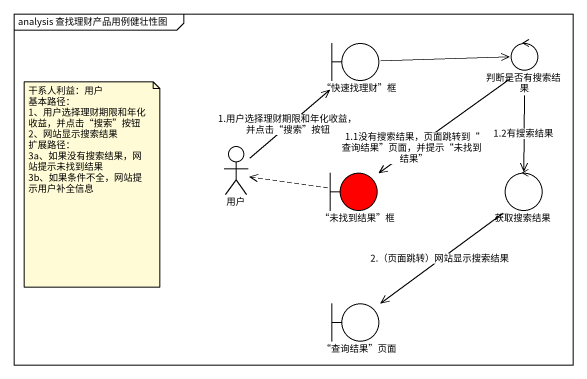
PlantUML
@startuml
mainframe analysis 查找理财产品用例健壮性图
boundary "“快速找理财”框" as 快速找理财_框
control 判断是否有搜索结果
actor 用户
boundary "“未找到结果”框" as 未找到结果_框 #FF0000
control 获取搜索结果
boundary "“查询结果”页面" as 查询结果_页面
快速找理财_框 -right-> 判断是否有搜索结果
判断是否有搜索结果 --> 未找到结果_框 : 1.1没有搜索结果，页面跳转到“查询结果”页面，并提示“未找到结果”
判断是否有搜索结果 --> 获取搜索结果 : 1.2有搜索结果
用户 -up-> 快速找理财_框 : 1.用户选择理财期限和年化收益，并点击“搜索”按钮
未找到结果_框 .left.> 用户
获取搜索结果 --> 查询结果_页面 : 2.（页面跳转）网站显示搜索结果
note as N1
  干系人利益：用户
  基本路径：
  1、用户选择理财期限和年化收益，并点击“搜索”按钮
  2、网站显示搜索结果
  扩展路径：
  3a、如果没有搜索结果，网站提示未找到结果
  3b、如果条件不全，网站提示用户补全信息
end note
@enduml
